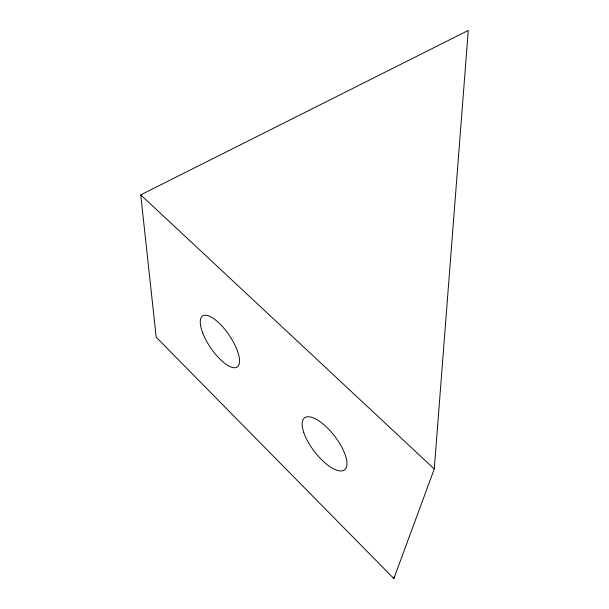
<?xml version="1.0" encoding="UTF-8"?>
<svg xmlns="http://www.w3.org/2000/svg" width="609" height="609" viewBox="0 0 609 609"><rect width="100%" height="100%" fill="white"/><g stroke="black" fill="none" stroke-linecap="round" stroke-linejoin="round"><path stroke-width="0.91" d="M434.27 468.991L468.268 30.45L140.732 194.872L156.201 337.219L393.856 578.55L434.27 468.991L140.732 194.872M393.856 578.55L394.046 576.662M202.751 333.054A30.815 11.213 55.8 0 0 236.794 367.25A30.815 11.213 55.8 0 0 220.199 324.201A30.815 11.213 55.8 0 0 202.751 333.054M303.716 432.321A32.802 12.698 52.4 0 0 342.113 470.886A32.802 12.698 52.4 0 0 327.87 428.393A32.802 12.698 52.4 0 0 303.716 432.321"/></g></svg>
